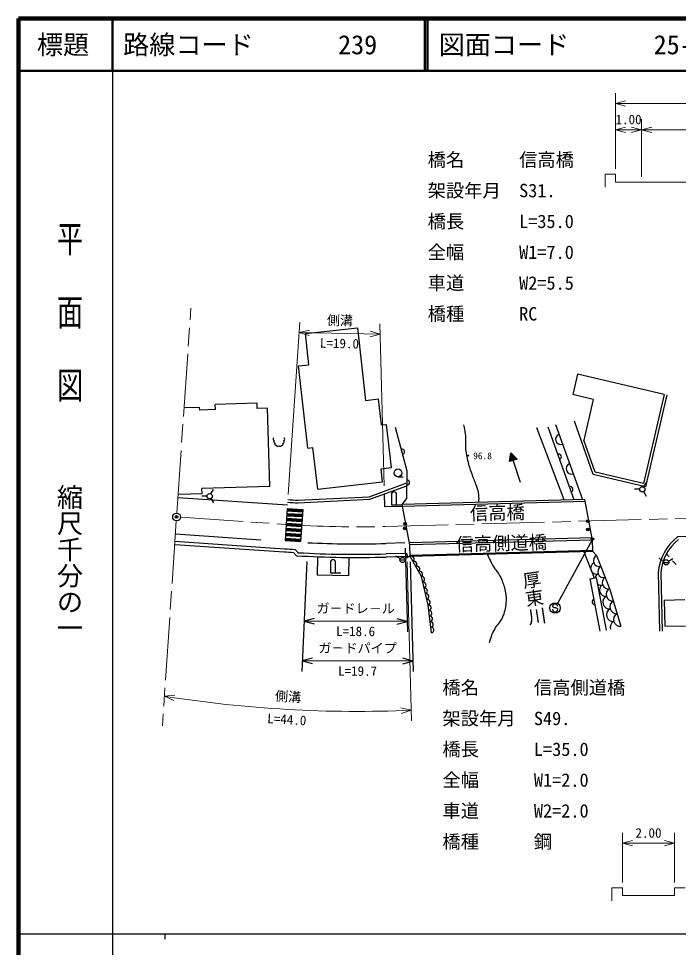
# Model space of a CAD drawing. Units: millimetres on the paper, with parts at other scales. Extents: x 40 to 680, y 20 to 380.
# Drawn here: x 40 to 166.3, y 202.4 to 380 of the extents above; entities that cross this region are included whole.
import ezdxf
from ezdxf.enums import TextEntityAlignment as Align

# ---------------------------------------------------------------- set-up
doc = ezdxf.new("R2010")
doc.units = ezdxf.units.MM
doc.header["$PDMODE"] = 32
doc.header["$PDSIZE"] = 0.5
doc.linetypes.add('CHAIN', pattern=[18.5, 12, -1.5, 3.5, -1.5])
for name, color, linetype, lineweight in [('S-BGD', 7, 'Continuous', 25), ('S-BMK', 2, 'CHAIN', 13), ('S-BMK-SRVR', 3, 'Continuous', 25), ('S-STR-HTXT', 7, 'Continuous', 13), ('S-STR-STRC', 7, 'Continuous', 25), ('S-TTL', 2, 'Continuous', 140), ('S-TTL-BAND', 7, 'Continuous', 25), ('S-TTL-LINE', 7, 'Continuous', 50)]:
    doc.layers.add(name, color=color, linetype=linetype, lineweight=lineweight)
doc.layers.add('S-OTRS', color=6, linetype='Continuous')
doc.layers.add('S-TTL-TXT', color=7, linetype='Continuous')
doc.styles.add('@ＭＳ ゴシック', font='')
doc.styles.add('ＭＳ ゴシック', font='')
doc.styles.get('@ＭＳ ゴシック').set_extended_font_data('@MS Gothic')
doc.styles.get('ＭＳ ゴシック').set_extended_font_data('MS Gothic')

msp = doc.modelspace()

# ---------------------------------------------------------------- hatches: boundary and pattern name
at = {"layer": 'S-BGD'}
for points in [[(91.399, 286.349), (93.365, 286.229), (93.338, 285.78), (91.37, 285.9)], [(93.365, 286.229), (94.393, 286.167), (94.363, 285.718), (93.338, 285.78)], [(91.276, 284.453), (93.254, 284.333), (93.228, 283.883), (91.247, 284.004)], [(91.338, 285.401), (93.309, 285.281), (93.283, 284.832), (91.309, 284.952)], [(93.254, 284.333), (94.264, 284.271), (94.233, 283.822), (93.228, 283.883)], [(93.309, 285.281), (94.329, 285.219), (94.298, 284.77), (93.283, 284.832)], [(91.154, 282.557), (93.143, 282.436), (93.117, 281.987), (91.125, 282.108)], [(91.201, 283.28), (93.185, 283.155), (93.172, 282.935), (91.186, 283.056)], [(91.215, 283.505), (93.199, 283.384), (93.185, 283.155), (91.201, 283.28)], [(93.143, 282.436), (94.134, 282.376), (94.104, 281.927), (93.117, 281.987)], [(93.185, 283.155), (94.184, 283.099), (94.168, 282.875), (93.172, 282.935)], [(93.199, 283.384), (94.199, 283.323), (94.184, 283.099), (93.185, 283.155)], [(91.032, 280.661), (93.033, 280.539), (93.007, 280.09), (91.003, 280.212)], [(91.093, 281.609), (93.088, 281.488), (93.062, 281.038), (91.064, 281.16)], [(93.088, 281.488), (94.07, 281.428), (94.039, 280.979), (93.062, 281.038)], [(93.033, 280.539), (94.005, 280.48), (93.974, 280.031), (93.007, 280.09)]]:
    msp.add_hatch(color=256, dxfattribs=at).paths.add_polyline_path(points)

# ---------------------------------------------------------------- linework, layer by layer
for p, q in [((94.892, 319.781), (104.829, 320.9)), ((95.563, 313.819), (94.892, 319.781)), ((104.829, 320.9), (106.395, 306.988)), ((93.575, 313.595), (95.563, 313.819)), ((95.345, 297.874), (93.575, 313.595)), ((146.967, 311.992), (146.062, 308.095)), ((163.527, 308.146), (146.967, 311.992)), ((106.395, 306.988), (108.879, 307.268)), ((109.439, 302.299), (108.879, 307.268)), ((149.959, 307.19), (146.062, 308.095)), ((163.527, 308.146), (159.568, 291.099)), ((164.014, 308.033), (159.941, 290.499)), ((74.645, 305.642), (71.663, 305.559)), ((74.659, 305.142), (74.645, 305.642)), ((85.627, 306.449), (77.63, 306.226)), ((77.658, 305.226), (77.63, 306.226)), ((85.655, 305.449), (85.627, 306.449)), ((87.654, 305.505), (85.655, 305.449)), ((88.073, 290.511), (87.654, 305.505)), ((149.959, 307.19), (148.149, 299.398)), ((77.658, 305.226), (74.659, 305.142)), ((109.439, 302.299), (110.432, 302.411)), ((111.363, 294.142), (110.432, 302.411)), ((142.748, 302.396), (147.884, 288.049)), ((149.933, 292.824), (146.347, 303.011)), ((114.335, 293.452), (112.117, 301.791)), ((144.393, 287.955), (139.144, 301.771)), ((146.306, 288.006), (141.336, 301.891)), ((150.314, 293.249), (148.149, 299.398)), ((95.345, 297.874), (96.339, 297.985)), ((97.234, 290.036), (96.339, 297.985)), ((133.946, 295.335), (134.209, 296.991)), ((134.157, 296.66), (134.518, 295.516)), ((134.192, 296.881), (134.614, 295.546)), ((134.209, 296.991), (135.376, 295.787)), ((134.287, 296.911), (134.709, 295.576)), ((134.443, 296.75), (134.804, 295.606)), ((134.598, 296.59), (134.9, 295.636)), ((135.376, 295.787), (133.946, 295.335)), ((133.981, 295.556), (134.041, 295.365)), ((134.016, 295.777), (134.137, 295.395)), ((134.051, 295.997), (134.232, 295.425)), ((134.087, 296.218), (134.327, 295.455)), ((134.122, 296.439), (134.423, 295.486)), ((136.016, 291.27), (134.661, 295.561)), ((134.754, 296.429), (134.995, 295.666)), ((134.91, 296.268), (135.09, 295.696)), ((135.065, 296.108), (135.186, 295.726)), ((135.221, 295.947), (135.281, 295.757)), ((109.376, 293.918), (111.363, 294.142)), ((109.656, 291.434), (109.376, 293.918)), ((114.311, 288.223), (114.335, 293.452)), ((159.568, 291.099), (150.314, 293.249)), ((97.234, 290.036), (109.656, 291.434)), ((112.595, 292.391), (113.595, 292.391)), ((159.941, 290.499), (149.933, 292.824)), ((159.597, 290.436), (160.097, 291.302)), ((88.073, 290.511), (75.078, 290.148)), ((75.105, 289.149), (75.078, 290.148)), ((76.819, 289.114), (77.319, 289.98)), ((107.111, 288.579), (114.324, 291.218)), ((107.211, 288.084), (114.322, 290.684)), ((158.847, 290.003), (157.847, 290.003)), ((159.597, 289.57), (160.097, 288.704)), ((70.494, 288.454), (91.445, 287.022)), ((75.105, 289.149), (70.533, 289.021)), ((76.069, 288.681), (75.069, 288.681)), ((76.819, 288.248), (77.319, 287.382)), ((93.46, 287.396), (107.211, 288.084)), ((93.462, 287.897), (107.111, 288.579)), ((110.078, 286.636), (110.011, 289.108)), ((111.347, 289.004), (111.347, 287.004)), ((112.347, 287.004), (112.347, 289.004)), ((113.397, 287.125), (114.311, 288.223)), ((148.384, 288.062), (113.397, 287.125)), ((149.85, 280.298), (148.384, 288.062)), ((91.399, 286.349), (91.003, 280.212)), ((91.376, 286.35), (94.393, 286.167)), ((94.393, 286.167), (93.974, 280.031)), ((113.472, 286.727), (110.078, 286.636)), ((111.347, 287.004), (113.347, 287.004)), ((114.862, 279.362), (113.397, 287.125)), ((148.459, 287.664), (113.472, 286.727)), ((91.261, 284.454), (94.264, 284.271)), ((91.291, 284.953), (94.298, 284.77)), ((91.318, 285.402), (94.329, 285.219)), ((91.349, 285.901), (94.363, 285.718)), ((91.145, 282.557), (94.14, 282.375)), ((91.176, 283.056), (94.17, 282.874)), ((91.203, 283.506), (94.199, 283.323)), ((91.233, 284.005), (94.233, 283.822)), ((70.017, 281.47), (86.378, 280.352)), ((91.03, 280.661), (94.005, 280.48)), ((91.06, 281.16), (94.039, 280.979)), ((91.088, 281.609), (94.07, 281.428)), ((91.118, 282.108), (94.104, 281.927)), ((149.775, 280.697), (114.787, 279.76)), ((202.964, 281.871), (166.087, 280.883)), ((69.88, 279.475), (90.831, 278.043)), ((69.921, 280.074), (90.872, 278.642)), ((91.003, 280.212), (93.974, 280.031)), ((113.943, 279.737), (110.265, 279.639)), ((149.85, 280.298), (114.862, 279.362)), ((114.921, 277.162), (114.862, 279.362)), ((149.909, 278.099), (149.85, 280.298)), ((92.632, 277.928), (93.197, 277.294)), ((92.915, 278.513), (93.479, 277.88)), ((97.205, 277.107), (97.125, 273.586)), ((114.317, 277.746), (110.318, 277.639)), ((114.333, 277.147), (110.335, 277.039)), ((113.053, 276.733), (112.187, 277.233)), ((113.919, 276.733), (114.785, 277.233)), ((114.317, 277.746), (114.333, 277.147)), ((114.333, 277.147), (114.921, 277.162)), ((149.903, 278.299), (114.916, 277.362)), ((149.909, 278.099), (114.921, 277.162)), ((117.071, 273.314), (114.921, 277.162)), ((148.155, 278.052), (150.146, 273.049)), ((149.909, 278.099), (150.579, 277.371)), ((150.579, 277.371), (153.104, 271.028)), ((164.494, 277.089), (163.974, 277.672)), ((99.664, 276.029), (99.664, 274.029)), ((100.664, 274.029), (100.664, 276.029)), ((103.203, 276.972), (103.124, 273.451)), ((112.986, 276.483), (113.986, 276.483)), ((163.468, 276.278), (162.602, 276.778)), ((163.401, 276.028), (164.401, 276.028)), ((164.334, 276.278), (165.2, 276.778)), ((165.825, 275.596), (165.16, 276.342)), ((103.124, 273.451), (97.125, 273.586)), ((99.664, 274.029), (101.664, 274.029)), ((162.39, 274.065), (162.656, 262.881)), ((162.89, 274.051), (163.156, 262.893)), ((118.377, 267.876), (117.071, 273.314)), ((149.392, 272.907), (150.571, 273.129)), ((151.289, 262.858), (149.392, 272.907)), ((152.468, 263.081), (150.571, 273.129)), ((153.104, 271.028), (155.218, 263.805)), ((163.515, 268.804), (167.514, 268.899)), ((163.515, 268.804), (163.634, 263.806)), ((119.043, 262.571), (118.377, 267.876)), ((163.634, 263.806), (167.633, 263.901))]:
    msp.add_line(p, q, dxfattribs=at)
for centre, radius in [((112.595, 293.141), 0.75), ((159.347, 290.003), 0.5), ((76.569, 288.681), 0.5), ((113.486, 276.483), 0.5), ((163.901, 276.028), 0.5)]:
    msp.add_circle(centre, radius, dxfattribs=at)
for centre, radius, start, end in [((143.759, 299.572), 1, 109.69752, 289.69752), ((89.022, 299.591), 0.3, 131.69646, 250.31174), ((89.134, 299.098), 0.3, 135.42173, 248.97879), ((89.308, 298.713), 0.3, 159.44719, 269.02338), ((89.589, 298.503), 0.3, 197.56364, 321.14954), ((90.047, 298.514), 0.3, 221.4806, 335.92433), ((90.346, 298.69), 0.3, 265.11616, 25.19228), ((90.543, 299.108), 0.3, 284.47614, 41.84201), ((90.637, 299.579), 0.3, 295.5816, 51.83622), ((113.347, 297.165), 0.5, 284.89018, 104.89018), ((143.358, 296.242), 0.5, 289.69752, 109.69752), ((145.781, 293.923), 1, 109.69752, 289.69752), ((114.325, 291.294), 0.5, 269.73597, 89.73597), ((111.847, 289.004), 0.5, 0, 180), ((145.589, 290.009), 0.5, 289.69752, 109.69752), ((104.824, 482.816), 195.25, 266.09077, 266.66373), ((104.824, 482.816), 195.75, 266.09077, 266.67166), ((171.872, 273.335), 9.51, 127.46689, 175.59926), ((104.824, 482.816), 203.25, 267.32611, 271.53384), ((171.872, 273.335), 9.01, 128.48545, 175.4414), ((104.824, 482.816), 205.25, 266.09077, 266.59438), ((104.824, 482.816), 204.65, 266.09077, 266.66373), ((104.824, 482.816), 205.85, 266.76179, 271.53384), ((104.824, 482.816), 205.25, 266.83122, 271.53384), ((115.145, 276.656), 0.553, 304.47687, 113.89412), ((151.128, 276.364), 1.146, 118.61485, 284.80492), ((100.164, 276.029), 0.5, 0, 180), ((115.683, 275.694), 0.553, 304.47687, 113.89412), ((116.22, 274.732), 0.553, 304.47687, 113.89412), ((150.612, 274.934), 1.146, 118.61485, 284.80492), ((116.758, 273.77), 0.553, 304.47687, 113.89412), ((151.453, 272.82), 1.146, 118.61485, 166.61337), ((151.969, 274.25), 1.146, 118.61485, 284.80492), ((117.144, 272.756), 0.562, 289.5548, 97.45791), ((117.405, 271.668), 0.562, 289.5548, 97.45791), ((151.453, 272.82), 1.146, 235.72566, 284.80492), ((152.811, 272.136), 1.146, 118.61485, 284.80492), ((117.666, 270.581), 0.562, 289.5548, 97.45791), ((117.928, 269.493), 0.562, 289.5548, 97.45791), ((152.295, 270.706), 1.146, 118.61485, 278.37359), ((153.7, 269.896), 1.28, 117.77849, 274.84922), ((118.189, 268.406), 0.562, 289.5548, 97.45791), ((150.226, 268.485), 0.5, 100.69132, 280.69132), ((153.069, 268.404), 1.28, 117.77849, 274.84922), ((154.405, 267.488), 1.28, 117.77849, 274.84922), ((118.409, 267.341), 0.536, 280.86685, 93.45405), ((118.543, 266.28), 0.536, 280.86685, 93.45405), ((153.773, 265.996), 1.28, 117.77849, 274.84922), ((118.676, 265.219), 0.536, 280.86685, 93.45405), ((118.809, 264.158), 0.536, 280.86685, 93.45405), ((154.478, 263.588), 1.28, 117.77849, 196.31385), ((155.11, 265.08), 1.28, 117.77849, 274.84922), ((118.942, 263.097), 0.536, 280.86685, 93.45405)]:
    msp.add_arc(centre, radius, start, end, dxfattribs=at)
for points in [[(125.169, 302.307), (125.337, 301.511), (125.372, 301.267), (125.455, 300.593), (125.592, 299.484), (125.423, 298.845), (125.55, 297.735), (125.685, 296.559), (125.832, 295.906), (126.122, 294.759), (126.323, 293.963), (126.495, 293.533), (126.765, 292.758), (127.06, 291.91), (127.329, 291.472), (127.598, 290.615), (127.805, 289.959), (127.938, 289.586), (128.003, 288.901), (128.054, 288.362), (128.051, 288.145), (128.006, 287.516)], [(129.742, 277.559), (130.056, 276.763), (130.171, 276.526), (130.493, 275.885), (131.068, 274.741), (131.716, 274.281), (132.25, 273.117), (132.645, 272.259), (132.846, 271.757), (133.041, 270.833), (133.241, 269.889), (133.345, 269.334), (133.261, 268.373), (133.155, 267.175), (133.028, 266.473), (132.514, 265.386), (132.097, 264.504), (131.576, 264.177), (131.108, 263.321), (130.569, 262.334), (130.447, 261.894), (130.054, 260.641)]]:
    msp.add_open_spline(points, degree=3, knots=[0, 0, 0, 0, 1, 1, 1, 2, 2, 2, 3, 3, 3, 4, 4, 4, 5, 5, 5, 6, 6, 6, 7, 7, 7, 7], dxfattribs=at)
for p in [(113.917, 282.507), (148.916, 282.325)]:
    msp.add_point(p, dxfattribs=at)
at = {"layer": 'S-BMK'}
for p, q in [((70.289, 285.461), (72.965, 324.62)), ((70.986, 284.662), (91.189, 283.281)), ((110.178, 282.887), (169.407, 284.473)), ((70.187, 283.965), (67.511, 244.806))]:
    msp.add_line(p, q, dxfattribs=at)
msp.add_arc((104.824, 482.816), 200, 266.09077, 271.53384, dxfattribs=at)
at = {"layer": 'S-BMK-SRVR'}
msp.add_circle((70.238, 284.713), 0.75, dxfattribs=at)
msp.add_point((70.238, 284.713), dxfattribs=at)
msp.add_point((70.238, 284.713), dxfattribs=at)
at = {"layer": 'S-OTRS'}
for p in [(70.238, 284.713), (148.948, 283.899), (113.952, 283.381)]:
    msp.add_point(p, dxfattribs=at)
at = {"layer": 'S-STR-HTXT'}
for p, q in [((154.225, 351.247), (154.225, 365.747)), ((156.157, 364.265), (154.225, 363.747)), ((154.225, 363.747), (189.225, 363.747)), ((154.225, 363.747), (156.157, 363.23)), ((159.225, 349.747), (159.225, 360.747)), ((156.157, 359.265), (154.225, 358.747)), ((154.225, 358.747), (159.225, 358.747)), ((154.225, 358.747), (156.157, 358.23)), ((159.225, 358.747), (157.294, 359.265)), ((157.294, 358.23), (159.225, 358.747)), ((161.157, 359.265), (159.225, 358.747)), ((159.225, 358.747), (186.725, 358.747)), ((159.225, 358.747), (161.157, 358.23)), ((152.225, 350.247), (154.225, 350.247)), ((152.225, 350.247), (152.225, 347.747)), ((154.225, 348.747), (154.225, 350.247)), ((154.225, 348.747), (159.225, 348.747)), ((159.225, 348.747), (186.725, 348.747)), ((91.581, 289.018), (93.833, 321.975)), ((109.97, 290.635), (109.14, 321.657)), ((95.639, 320.457), (93.697, 319.979)), ((109.193, 319.658), (93.697, 319.979)), ((93.697, 319.979), (95.618, 319.422)), ((109.193, 319.658), (107.273, 320.216)), ((107.251, 319.181), (109.193, 319.658)), ((114.36, 276.147), (115.174, 245.758)), ((69.886, 250.656), (67.897, 250.448)), ((67.897, 250.448), (69.723, 249.633)), ((115.12, 247.757), (113.167, 248.19)), ((113.213, 247.155), (115.12, 247.757)), ((155.536, 214.832), (155.536, 224.332)), ((165.536, 214.832), (165.536, 224.332)), ((157.468, 222.85), (155.536, 222.332)), ((155.536, 222.332), (165.536, 222.332)), ((155.536, 222.332), (157.468, 221.815)), ((165.536, 222.332), (163.604, 222.85)), ((163.604, 221.815), (165.536, 222.332)), ((153.536, 213.832), (155.536, 213.832)), ((153.536, 213.832), (153.536, 211.332)), ((155.536, 212.332), (155.536, 213.832)), ((165.536, 212.332), (165.536, 213.832)), ((165.536, 213.832), (167.536, 213.832)), ((155.536, 212.332), (165.536, 212.332))]:
    msp.add_line(p, q, dxfattribs=at)
msp.add_arc((104.824, 482.816), 235.284, 260.97009, 272.50796, dxfattribs=at)
at = {"layer": 'S-STR-STRC'}
for p, q in [((149.741, 280.366), (143.139, 268.19)), ((113.969, 278.737), (114.398, 262.737)), ((95.175, 276.191), (94.194, 255.189)), ((114.948, 276.163), (115.51, 255.162)), ((142.267, 267.451), (142.168, 267.57)), ((142.512, 267.312), (142.267, 267.451)), ((142.813, 267.31), (142.512, 267.312)), ((143.058, 267.198), (142.813, 267.31)), ((143.164, 267.062), (143.058, 267.198)), ((96.575, 265.301), (94.642, 264.789)), ((114.344, 264.736), (94.642, 264.789)), ((94.642, 264.789), (96.573, 264.266)), ((112.411, 264.223), (114.344, 264.736)), ((114.344, 264.736), (112.414, 265.259)), ((96.22, 257.703), (94.287, 257.187)), ((115.457, 257.162), (113.526, 257.682)), ((115.457, 257.162), (94.287, 257.187)), ((94.287, 257.187), (96.218, 256.667)), ((113.524, 256.646), (115.457, 257.162))]:
    msp.add_line(p, q, dxfattribs=at)
for centre, radius in [((149.812, 280.497), 0.15), ((149.812, 280.497), 0.12), ((149.812, 280.497), 0.09), ((149.812, 280.497), 0.06), ((149.812, 280.497), 0.03), ((142.663, 267.311), 1)]:
    msp.add_circle(centre, radius, dxfattribs=at)
for centre, start, end in [((142.664, 267.066), 179.55488, 359.55488), ((142.668, 267.566), 359.55488, 179.55488)]:
    msp.add_arc(centre, 0.5, start, end, dxfattribs=at)
msp.add_point((149.812, 280.497), dxfattribs=at)
at = {"layer": 'S-TTL'}
for p, q in [((40, 380), (40, 20)), ((680, 380), (40, 380))]:
    msp.add_line(p, q, dxfattribs=at)
at = {"layer": 'S-TTL-BAND'}
for p, q in [((58, 370), (58, 20)), ((40, 205), (579, 205)), ((68, 205), (68, 204))]:
    msp.add_line(p, q, dxfattribs=at)
at = {"layer": 'S-TTL-LINE'}
for p, q in [((58, 380), (58, 370)), ((117.75, 380), (117.75, 370)), ((118.25, 380), (118.25, 370)), ((40, 370), (680, 370))]:
    msp.add_line(p, q, dxfattribs=at)

# ---------------------------------------------------------------- texts
at = {"layer": 'S-BGD', "style": 'ＭＳ ゴシック'}
msp.add_text('・96.8', height=1.32, dxfattribs=at).set_placement((125.136, 296.398), align=Align.MIDDLE_LEFT)
for s, p in [('信高橋', (131.67, 283.463)), ('信高側道橋', (132.415, 277.631))]:
    msp.add_text(s, height=2.566, rotation=1.534, dxfattribs=at).set_placement(p, align=Align.BOTTOM_CENTER)
at = {"layer": 'S-BGD', "style": '@ＭＳ ゴシック'}
msp.add_text('厚東川', height=2.566, rotation=278.215, dxfattribs=at).set_placement((138.664, 269.252), align=Align.MIDDLE_CENTER)
at = {"layer": 'S-STR-HTXT', "style": 'ＭＳ ゴシック'}
for s, p in [('1.00', (156.725, 359.247)), ('2.00', (160.536, 222.832))]:
    msp.add_text(s, height=1.833, dxfattribs=at).set_placement(p, align=Align.BOTTOM_CENTER)
for s, p in [('橋名\u3000\u3000\u3000信高橋', (118.278, 350.959)), ('架設年月\u3000S31.', (118.278, 345.068)), ('橋長\u3000\u3000\u3000L=35.0', (118.278, 339.177)), ('全幅\u3000\u3000\u3000W1=7.0', (118.278, 333.285)), ('車道\u3000\u3000\u3000W2=5.5', (118.278, 327.394)), ('橋種\u3000\u3000\u3000RC', (118.278, 321.503)), ('橋名\u3000\u3000\u3000信高側道橋', (121.105, 250.034)), ('架設年月\u3000S49.', (121.105, 244.142)), ('橋長\u3000\u3000\u3000L=35.0', (121.105, 238.251)), ('全幅\u3000\u3000\u3000W1=2.0', (121.105, 232.36)), ('車道\u3000\u3000\u3000W2=2.0', (121.105, 226.469)), ('橋種\u3000\u3000\u3000鋼', (121.105, 220.578))]:
    msp.add_text(s, height=2.566, dxfattribs=at).set_placement(p, align=Align.BOTTOM_LEFT)
for rotation, p in [(358.812, (101.466, 320.819)), (356.739, (91.497, 248.911))]:
    msp.add_text('側溝', height=1.833, rotation=rotation, dxfattribs=at).set_placement(p, align=Align.BOTTOM_CENTER)
at = {"layer": 'S-STR-HTXT', "style": '@ＭＳ ゴシック'}
for s, rotation, p in [('L=19.0', 358.812, (101.424, 318.819)), ('L=44.0', 356.739, (91.384, 246.914))]:
    msp.add_text(s, height=1.833, rotation=rotation, dxfattribs=at).set_placement(p, align=Align.TOP_CENTER)
at = {"layer": 'S-STR-STRC', "style": 'ＭＳ ゴシック'}
for s, rotation, p in [('ガ－ドレ－ル', 359.846, (104.496, 265.762)), ('ガ－ドパイプ', 359.931, (104.873, 258.174))]:
    msp.add_text(s, height=1.833, rotation=rotation, dxfattribs=at).set_placement(p, align=Align.BOTTOM_CENTER)
at = {"layer": 'S-STR-STRC', "style": '@ＭＳ ゴシック'}
for s, rotation, p in [('L=18.6', 359.846, (104.49, 263.762)), ('L=19.7', 359.931, (104.871, 256.174))]:
    msp.add_text(s, height=1.833, rotation=rotation, dxfattribs=at).set_placement(p, align=Align.TOP_CENTER)
at = {"layer": 'S-TTL-BAND', "style": '@ＭＳ ゴシック', "width": 1.4}
msp.add_text('平  面  図', height=3.666, rotation=270, dxfattribs=at).set_placement((49.777, 306.475), align=Align.MIDDLE_RIGHT)
at = {"layer": 'S-TTL-BAND', "style": '@ＭＳ ゴシック'}
msp.add_text('縮尺千分の一', height=3.666, rotation=270, dxfattribs=at).set_placement((49.777, 261.03), align=Align.MIDDLE_RIGHT)
at = {"layer": 'S-TTL-TXT', "style": 'ＭＳ ゴシック'}
msp.add_text('標題', height=3.666, dxfattribs=at).set_placement((48.5, 375), align=Align.MIDDLE_CENTER)
for s, p in [('路線コード', (60, 375)), ('239', (101.142, 375)), ('図面コード', (120.38, 375)), ('25-0', (161.521, 375))]:
    msp.add_text(s, height=3.666, dxfattribs=at).set_placement(p, align=Align.MIDDLE_LEFT)

doc.saveas('drawing.dxf')
